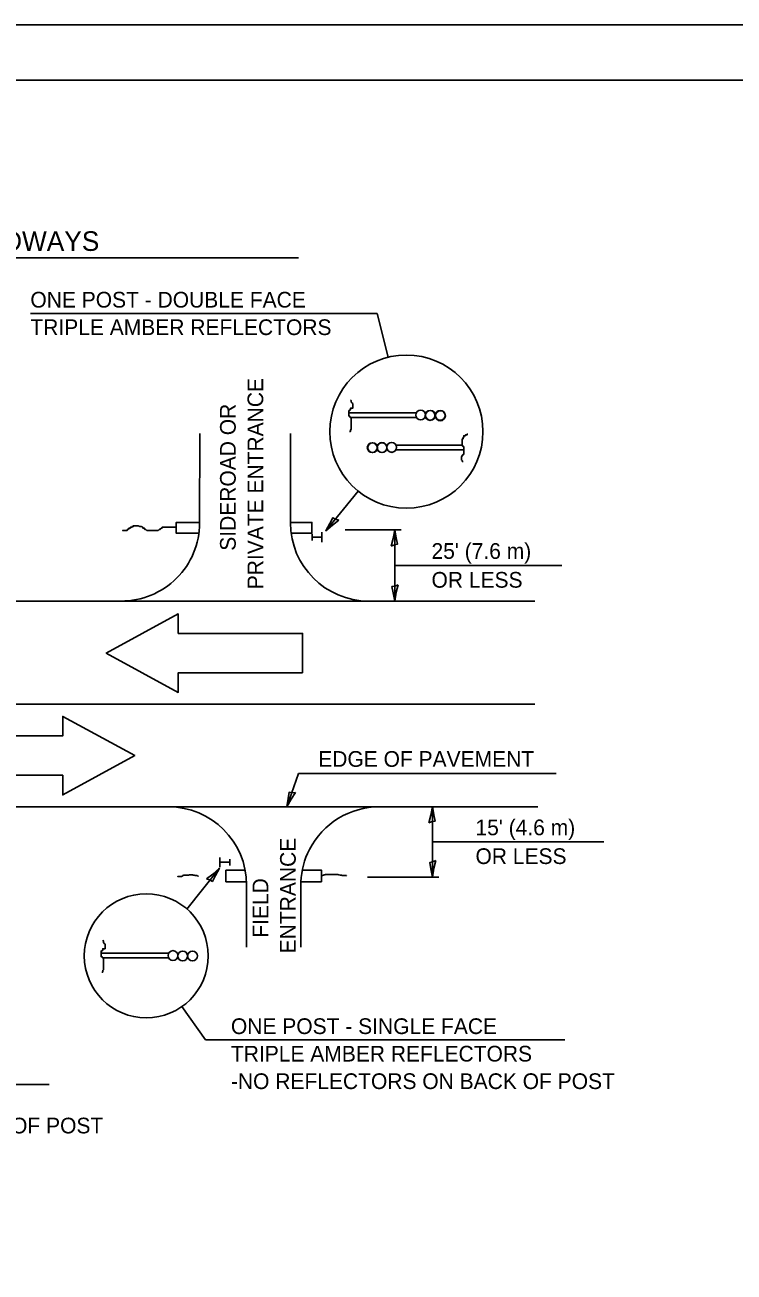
# Model space of a CAD drawing. Extents: x 99355 to 100035, y 99510 to 99962.
# Drawn here: x 99626.8 to 99755.5, y 99735.9 to 99962.2 of the extents above; entities that cross this region are included whole.
import ezdxf

# ---------------------------------------------------------------- set-up
doc = ezdxf.new("R2010")
doc.units = 0
for name, color, linetype in [('Design_EX_Roadway Dimensions', 7, 'Continuous'), ('Design_PR_PMK Symbols', 7, 'Continuous'), ('Design_PR_Roadway Dimensions', 7, 'Continuous'), ('Design_PR_Roadway Notes', 7, 'Continuous'), ('Level 2', 7, 'Continuous'), ('Level 29', 7, 'Continuous'), ('Level 3', 7, 'Continuous'), ('Level 37', 7, 'Continuous'), ('Level 43', 7, 'Continuous'), ('Level 55', 7, 'Continuous'), ('Sheets_50 Reference Boundary', 7, 'Continuous'), ('Sheets_General Details', 7, 'Continuous'), ('Sheets_Printer Plotting Border', 7, 'Continuous'), ('Stage_Construction Traffic Control', 7, 'Continuous')]:
    doc.layers.add(name, color=color, linetype=linetype)

msp = doc.modelspace()

# ---------------------------------------------------------------- linework, layer by layer
at = {"layer": 'Design_PR_PMK Symbols'}
for p, q in [((99697.86, 99891.85), (99685.61, 99891.85)), ((99697.86, 99891.01), (99685.89, 99891.01)), ((99694.17, 99885.99), (99706.18, 99885.99)), ((99694.17, 99885.14), (99706.48, 99885.14)), ((99678.95, 99869.83), (99678.95, 99868.69)), ((99678.95, 99869.26), (99680.73, 99869.26)), ((99680.73, 99870.17), (99680.73, 99868.35)), ((99662.2, 99809.37), (99662.2, 99811.18)), ((99663.99, 99810.28), (99662.2, 99810.28)), ((99663.99, 99809.7), (99663.99, 99810.85)), ((99652.91, 99793.78), (99640.66, 99793.78)), ((99652.91, 99792.93), (99640.94, 99792.93))]:
    msp.add_line(p, q, dxfattribs=at)
for points in [[(99685.89, 99894.21), (99686.03, 99894.07), (99686.03, 99893.93), (99686.03, 99893.79), (99686.17, 99893.65), (99686.31, 99893.51), (99686.31, 99893.37), (99686.31, 99893.23), (99686.31, 99893.08), (99686.31, 99892.94), (99686.31, 99892.8), (99686.31, 99892.66), (99686.17, 99892.66), (99686.03, 99892.66), (99685.89, 99892.66), (99685.89, 99892.52), (99685.89, 99892.38), (99685.75, 99892.38), (99685.75, 99892.24), (99685.61, 99892.24), (99685.61, 99892.1), (99685.61, 99891.96), (99685.61, 99891.82), (99685.61, 99891.68), (99685.61, 99891.54), (99685.61, 99891.39), (99685.61, 99891.26), (99685.75, 99891.26), (99685.75, 99891.11), (99685.89, 99891.11), (99685.89, 99890.97), (99686.03, 99890.97), (99686.03, 99890.83), (99686.03, 99890.69), (99686.03, 99890.55), (99686.03, 99890.41), (99686.03, 99890.27), (99686.03, 99890.13), (99686.03, 99889.99), (99686.03, 99889.85), (99686.03, 99889.71), (99686.03, 99889.57), (99686.03, 99889.42), (99686.03, 99889.29), (99686.03, 99889.14), (99686.03, 99889), (99686.03, 99888.86), (99685.89, 99888.72), (99685.89, 99888.58), (99685.89, 99888.44), (99685.75, 99888.44)], [(99707.17, 99887.96), (99707.02, 99887.96), (99707.02, 99887.82), (99706.74, 99887.82), (99706.74, 99887.68), (99706.6, 99887.68), (99706.46, 99887.68), (99706.46, 99887.54), (99706.46, 99887.39), (99706.32, 99887.39), (99706.32, 99887.26), (99706.32, 99887.11), (99706.18, 99887.11), (99706.18, 99886.97), (99706.18, 99886.83), (99706.18, 99886.69), (99706.18, 99886.55), (99706.18, 99886.41), (99706.18, 99886.27), (99706.18, 99886.13), (99706.18, 99885.99), (99706.18, 99885.84), (99706.32, 99885.84), (99706.32, 99885.71), (99706.46, 99885.71), (99706.46, 99885.56), (99706.46, 99885.42), (99706.46, 99885.28), (99706.46, 99885.14), (99706.46, 99885), (99706.46, 99884.72), (99706.46, 99884.58), (99706.46, 99884.44), (99706.46, 99884.3), (99706.32, 99884.3), (99706.32, 99884.16), (99706.18, 99884.16), (99706.18, 99884.02), (99706.04, 99883.87), (99706.04, 99883.74), (99706.04, 99883.59), (99706.04, 99883.45), (99706.04, 99883.31), (99706.18, 99883.17), (99706.18, 99883.03), (99706.32, 99883.03)], [(99640.94, 99796.13), (99641.09, 99795.99), (99641.09, 99795.85), (99641.09, 99795.71), (99641.23, 99795.57), (99641.37, 99795.43), (99641.37, 99795.29), (99641.37, 99795.15), (99641.37, 99795.01), (99641.37, 99794.87), (99641.37, 99794.72), (99641.37, 99794.59), (99641.23, 99794.59), (99641.09, 99794.59), (99640.94, 99794.59), (99640.94, 99794.44), (99640.94, 99794.3), (99640.81, 99794.3), (99640.81, 99794.16), (99640.66, 99794.16), (99640.66, 99794.02), (99640.66, 99793.88), (99640.66, 99793.74), (99640.66, 99793.6), (99640.66, 99793.46), (99640.66, 99793.32), (99640.66, 99793.18), (99640.81, 99793.18), (99640.81, 99793.04), (99640.94, 99793.04), (99640.94, 99792.9), (99641.09, 99792.9), (99641.09, 99792.75), (99641.09, 99792.62), (99641.09, 99792.47), (99641.09, 99792.33), (99641.09, 99792.19), (99641.09, 99792.05), (99641.09, 99791.91), (99641.09, 99791.77), (99641.09, 99791.63), (99641.09, 99791.49), (99641.09, 99791.35), (99641.09, 99791.21), (99641.09, 99791.07), (99641.09, 99790.93), (99641.09, 99790.78), (99640.94, 99790.65), (99640.94, 99790.5), (99640.94, 99790.36), (99640.81, 99790.36)]]:
    msp.add_lwpolyline(points, dxfattribs=at)
for centre in [(99698.64, 99891.43), (99700.33, 99891.36), (99700.42, 99891.37), (99702.18, 99891.37), (99702.22, 99891.29), (99689.84, 99885.53), (99689.93, 99885.51), (99691.61, 99885.55), (99691.61, 99885.51), (99693.37, 99885.58), (99693.38, 99885.56), (99653.69, 99793.36), (99655.47, 99793.29), (99657.24, 99793.29)]:
    msp.add_circle(centre, 0.891, dxfattribs=at)
at = {"layer": 'Design_PR_Roadway Notes'}
for p, q in [((99627.82, 99909.87), (99690.76, 99909.87)), ((99692.72, 99901.92), (99690.76, 99909.87)), ((99681.42, 99870.43), (99687.29, 99877.65)), ((99674.36, 99820.35), (99676.47, 99826.42)), ((99662.11, 99809.19), (99656.22, 99801.8))]:
    msp.add_line(p, q, dxfattribs=at)
for points in [[(99683.78, 99872.35), (99683.18, 99872.52), (99682.7, 99872.79), (99682.16, 99871.75), (99681.42, 99870.43), (99682.65, 99871.48)], [(99675.92, 99822.95), (99675.3, 99822.91), (99674.75, 99823), (99674.6, 99821.84), (99674.36, 99820.35), (99675.15, 99821.75)], [(99659.78, 99807.26), (99660.37, 99807.09), (99660.86, 99806.82), (99661.39, 99807.87), (99662.11, 99809.19), (99660.9, 99808.13)]]:
    msp.add_lwpolyline(points, close=True, dxfattribs=at)
for points in [[(99723.21, 99826.42), (99676.47, 99826.42)], [(99659.58, 99778.05), (99655.32, 99784.1)], [(99724.79, 99778.05), (99659.58, 99778.05)], [(99631.24, 99769.99), (99564.77, 99769.99)]]:
    msp.add_lwpolyline(points, dxfattribs=at)
at = {"layer": 'Level 2'}
msp.add_line((99418.25, 99838.99), (99719.38, 99838.99), dxfattribs=at)
at = {"layer": 'Level 29'}
for p, q in [((99675.02, 99871.86), (99675.03, 99888.06)), ((99418.25, 99857.68), (99719.38, 99857.68)), ((99418.77, 99820.35), (99719.9, 99820.35)), ((99667.06, 99806.19), (99667.06, 99794.88)), ((99676.89, 99806.19), (99676.9, 99794.88))]:
    msp.add_line(p, q, dxfattribs=at)
msp.add_lwpolyline([(99658.53, 99871.86), (99658.54, 99888.06)], dxfattribs=at)
for centre, radius, start, end in [((99644.31, 99871.9), 14.22, 269.8342, 359.8387), ((99689.2, 99871.86), 14.18, 180.0079, 270.0065), ((99652.81, 99806.12), 14.25, 0.3172, 89.7704), ((99691.14, 99806.12), 14.24, 89.83, 153.0357), ((99691.14, 99806.11), 14.25, 153.004, 177.4264), ((99691.14, 99806.11), 14.25, 177.4264, 179.6747)]:
    msp.add_arc(centre, radius, start, end, dxfattribs=at)
at = {"layer": 'Level 3'}
msp.add_line((99477.42, 99919.94), (99676.46, 99919.94), dxfattribs=at)
at = {"layer": 'Level 37'}
msp.add_line((99663.27, 99808.86), (99663.27, 99806.75), dxfattribs=at)
for points in [[(99654.29, 99870.98), (99654.13, 99871.07), (99653.71, 99871.07), (99653.28, 99871.07), (99653, 99871.07), (99652.72, 99871.07), (99652.58, 99871.07), (99652.44, 99871.07), (99652.3, 99871.07), (99652.16, 99871.07), (99652.02, 99871.07), (99651.88, 99871.07), (99651.73, 99871.07), (99651.73, 99870.92), (99651.6, 99870.92), (99651.45, 99870.79), (99651.31, 99870.79), (99651.31, 99870.64), (99651.17, 99870.64), (99651.03, 99870.5), (99650.89, 99870.5), (99650.75, 99870.5), (99650.61, 99870.5), (99650.47, 99870.5), (99650.33, 99870.5), (99650.19, 99870.5), (99650.05, 99870.5), (99649.91, 99870.5), (99649.63, 99870.5), (99649.48, 99870.5), (99649.34, 99870.5), (99649.21, 99870.5), (99649.06, 99870.5), (99648.92, 99870.5), (99648.78, 99870.64), (99648.64, 99870.64), (99648.64, 99870.79), (99648.5, 99870.79), (99648.5, 99870.92), (99648.36, 99870.92), (99648.22, 99870.92), (99648.22, 99871.07), (99647.94, 99871.21), (99647.66, 99871.21), (99647.37, 99871.35), (99647.24, 99871.35), (99647.09, 99871.35), (99646.95, 99871.35), (99646.81, 99871.35), (99646.67, 99871.35), (99646.53, 99871.35), (99646.53, 99871.21), (99646.25, 99871.21), (99646.25, 99871.07), (99646.11, 99871.07), (99645.97, 99871.07), (99645.97, 99870.92), (99645.69, 99870.92), (99645.69, 99870.79), (99645.55, 99870.79), (99645.55, 99870.64), (99645.4, 99870.64), (99645.4, 99870.5), (99645.27, 99870.5), (99645.13, 99870.5), (99644.98, 99870.5), (99644.85, 99870.5), (99644.7, 99870.5), (99644.56, 99870.5), (99644.56, 99870.5), (99644.7, 99870.5), (99644.85, 99870.5), (99644.98, 99870.5)], [(99658.4, 99869.98), (99654.29, 99869.98), (99654.29, 99871.95), (99658.53, 99871.95)], [(99675.02, 99871.95), (99678.9, 99871.95), (99678.9, 99869.98), (99675.14, 99869.98)], [(99658.32, 99807.79), (99658.25, 99807.79), (99658.18, 99807.79), (99658.1, 99807.86), (99658.03, 99807.86), (99657.97, 99807.86), (99657.89, 99807.86), (99657.82, 99807.86), (99657.75, 99807.86), (99657.68, 99807.86), (99657.61, 99807.93), (99657.54, 99807.93), (99657.47, 99807.93), (99657.4, 99807.93), (99657.33, 99807.93), (99657.26, 99808), (99657.19, 99808), (99657.12, 99808), (99657.05, 99808), (99656.98, 99808), (99656.91, 99808), (99656.84, 99808), (99656.7, 99808), (99656.63, 99808), (99656.56, 99807.93), (99656.49, 99807.93), (99656.42, 99807.93), (99656.34, 99807.93), (99656.28, 99807.93), (99656.21, 99807.93), (99656.13, 99807.93), (99656.06, 99807.93), (99656, 99807.93), (99655.92, 99807.93), (99655.85, 99807.93), (99655.78, 99807.93), (99655.71, 99807.93), (99655.64, 99807.93), (99655.57, 99807.86), (99655.5, 99807.86), (99655.43, 99807.86), (99655.43, 99807.79), (99655.36, 99807.79), (99655.29, 99807.72), (99655.22, 99807.72), (99655.15, 99807.72), (99655.08, 99807.72), (99655.01, 99807.72), (99654.94, 99807.72), (99654.87, 99807.72), (99654.8, 99807.72), (99654.73, 99807.72), (99654.66, 99807.72), (99654.58, 99807.72), (99654.58, 99807.72), (99654.58, 99807.65)], [(99663.27, 99808.86), (99666.8, 99808.86)], [(99677.16, 99808.86), (99680.64, 99808.86), (99680.64, 99806.75), (99676.91, 99806.75)], [(99680.63, 99807.86), (99680.7, 99807.86), (99680.84, 99807.86), (99680.98, 99807.93), (99681.05, 99808), (99681.19, 99808), (99681.26, 99808), (99681.33, 99808.07), (99681.47, 99808.07), (99681.61, 99808.07), (99681.68, 99808.07), (99681.76, 99808.07), (99681.9, 99808.07), (99681.97, 99808.07), (99682.04, 99808.07), (99682.11, 99808.07), (99682.18, 99808.07), (99682.32, 99808.07), (99682.46, 99808.07), (99682.53, 99808.07), (99682.6, 99808.07), (99682.67, 99808.07), (99682.74, 99808.07), (99682.81, 99808.07), (99682.88, 99808.07), (99682.95, 99808.07), (99683.02, 99808.07), (99683.09, 99808.07), (99683.16, 99808.07), (99683.23, 99808.07), (99683.3, 99808.07), (99683.37, 99808.07), (99683.44, 99808.07), (99683.52, 99808.07), (99683.58, 99808.07), (99683.8, 99808), (99683.87, 99808), (99684.08, 99807.93), (99684.15, 99807.93), (99684.22, 99807.93), (99684.29, 99807.93), (99684.36, 99807.93), (99684.36, 99807.86), (99684.43, 99807.86), (99684.5, 99807.86), (99684.57, 99807.86), (99684.64, 99807.86), (99684.71, 99807.86), (99684.78, 99807.86), (99684.85, 99807.86), (99684.92, 99807.86), (99684.99, 99807.86), (99685.06, 99807.86), (99685.13, 99807.86), (99685.2, 99807.86), (99685.2, 99807.86)], [(99667.05, 99806.75), (99663.27, 99806.75)]]:
    msp.add_lwpolyline(points, dxfattribs=at)
at = {"layer": 'Level 43'}
for p, q in [((99684.93, 99870.62), (99695.11, 99870.62)), ((99693.92, 99870.62), (99693.92, 99857.68)), ((99700.76, 99820.4), (99700.76, 99807.61)), ((99700.76, 99814.01), (99731.88, 99814.01)), ((99688.98, 99807.61), (99701.95, 99807.61))]:
    msp.add_line(p, q, dxfattribs=at)
for points in [[(99693.3, 99867.65), (99693.87, 99867.89), (99694.42, 99867.99), (99694.18, 99869.13), (99693.92, 99870.62), (99693.63, 99869.04)], [(99694.54, 99860.65), (99693.97, 99860.41), (99693.43, 99860.32), (99693.67, 99859.17), (99693.92, 99857.68), (99694.21, 99859.27)], [(99700.14, 99817.43), (99700.71, 99817.67), (99701.26, 99817.77), (99701.02, 99818.92), (99700.76, 99820.4), (99700.47, 99818.82)], [(99701.38, 99810.58), (99700.81, 99810.34), (99700.27, 99810.24), (99700.51, 99809.1), (99700.76, 99807.61), (99701.05, 99809.2)]]:
    msp.add_lwpolyline(points, close=True, dxfattribs=at)
msp.add_lwpolyline([(99693.92, 99864.15), (99724.23, 99864.15)], dxfattribs=at)
at = {"layer": 'Level 55'}
for centre, radius in [((99696.04, 99888.43), 13.89), ((99648.84, 99793.31), 11.25)]:
    msp.add_circle(centre, radius, dxfattribs=at)
at = {"layer": 'Sheets_50 Reference Boundary'}
msp.add_lwpolyline([(99394.64, 99952.22), (100024.64, 99952.22), (100024.64, 99552.22), (99394.64, 99552.22)], close=True, dxfattribs=at)
at = {"layer": 'Sheets_General Details'}
msp.add_line((100034.64, 99962.22), (99354.64, 99962.22), dxfattribs=at)
msp.add_lwpolyline([(99394.64, 99952.22), (100024.64, 99952.22), (100024.64, 99532.22), (99394.64, 99532.22)], close=True, dxfattribs=at)
at = {"layer": 'Sheets_Printer Plotting Border'}
msp.add_lwpolyline([(99354.64, 99522.22), (100034.64, 99522.22), (100034.64, 99962.22), (99354.64, 99962.22)], close=True, dxfattribs=at)
at = {"layer": 'Stage_Construction Traffic Control'}
for points in [[(99677.2, 99844.68), (99677.2, 99851.8), (99654.64, 99851.8), (99654.64, 99855.36), (99641.58, 99848.24), (99654.64, 99841.12), (99654.64, 99844.68)], [(99611.13, 99833.2), (99611.13, 99826.07), (99633.69, 99826.07), (99633.69, 99822.51), (99646.75, 99829.64), (99633.69, 99836.76), (99633.69, 99833.2)]]:
    msp.add_lwpolyline(points, close=True, dxfattribs=at)

# ---------------------------------------------------------------- texts
at = {"layer": 'Design_EX_Roadway Dimensions'}
msp.add_text('IDENTIFICATION OF ROADSIDE HAZARDS FOR TWO-LANE ROADWAYS', height=3.5625, dxfattribs=at).set_placement((99477.29, 99921.22))
at = {"layer": 'Design_PR_Roadway Dimensions'}
for s, p in [("25' (7.6 m)", (99700.6, 99865.34)), ('OR LESS', (99700.6, 99860.11)), ("15' (4.6 m)", (99708.58, 99815.19)), ('OR LESS', (99708.58, 99809.97))]:
    msp.add_text(s, height=2.85, dxfattribs=at).set_placement(p)
at = {"layer": 'Design_PR_Roadway Notes'}
for s, p in [('ONE POST - DOUBLE FACE', (99627.82, 99910.94)), ('TRIPLE AMBER REFLECTORS', (99627.82, 99905.95)), ('EDGE OF PAVEMENT', (99680.05, 99827.61)), ('ONE POST - SINGLE FACE', (99664.21, 99779.12)), ('TRIPLE AMBER REFLECTORS', (99664.21, 99774.13)), ('-NO REFLECTORS ON BACK OF POST', (99664.21, 99769.14)), ('-NO REFLECTORS ON BACK OF POST', (99571.38, 99761.09))]:
    msp.add_text(s, height=2.85, dxfattribs=at).set_placement(p)
for s, p in [(' PRIVATE ENTRANCE', (99670.07, 99858.77)), ('SIDEROAD OR', (99665.08, 99866.81)), ('ENTRANCE', (99675.97, 99793.77)), ('FIELD ', (99670.98, 99796.59))]:
    msp.add_text(s, height=2.85, rotation=90, dxfattribs=at).set_placement(p)

doc.saveas('drawing.dxf')
